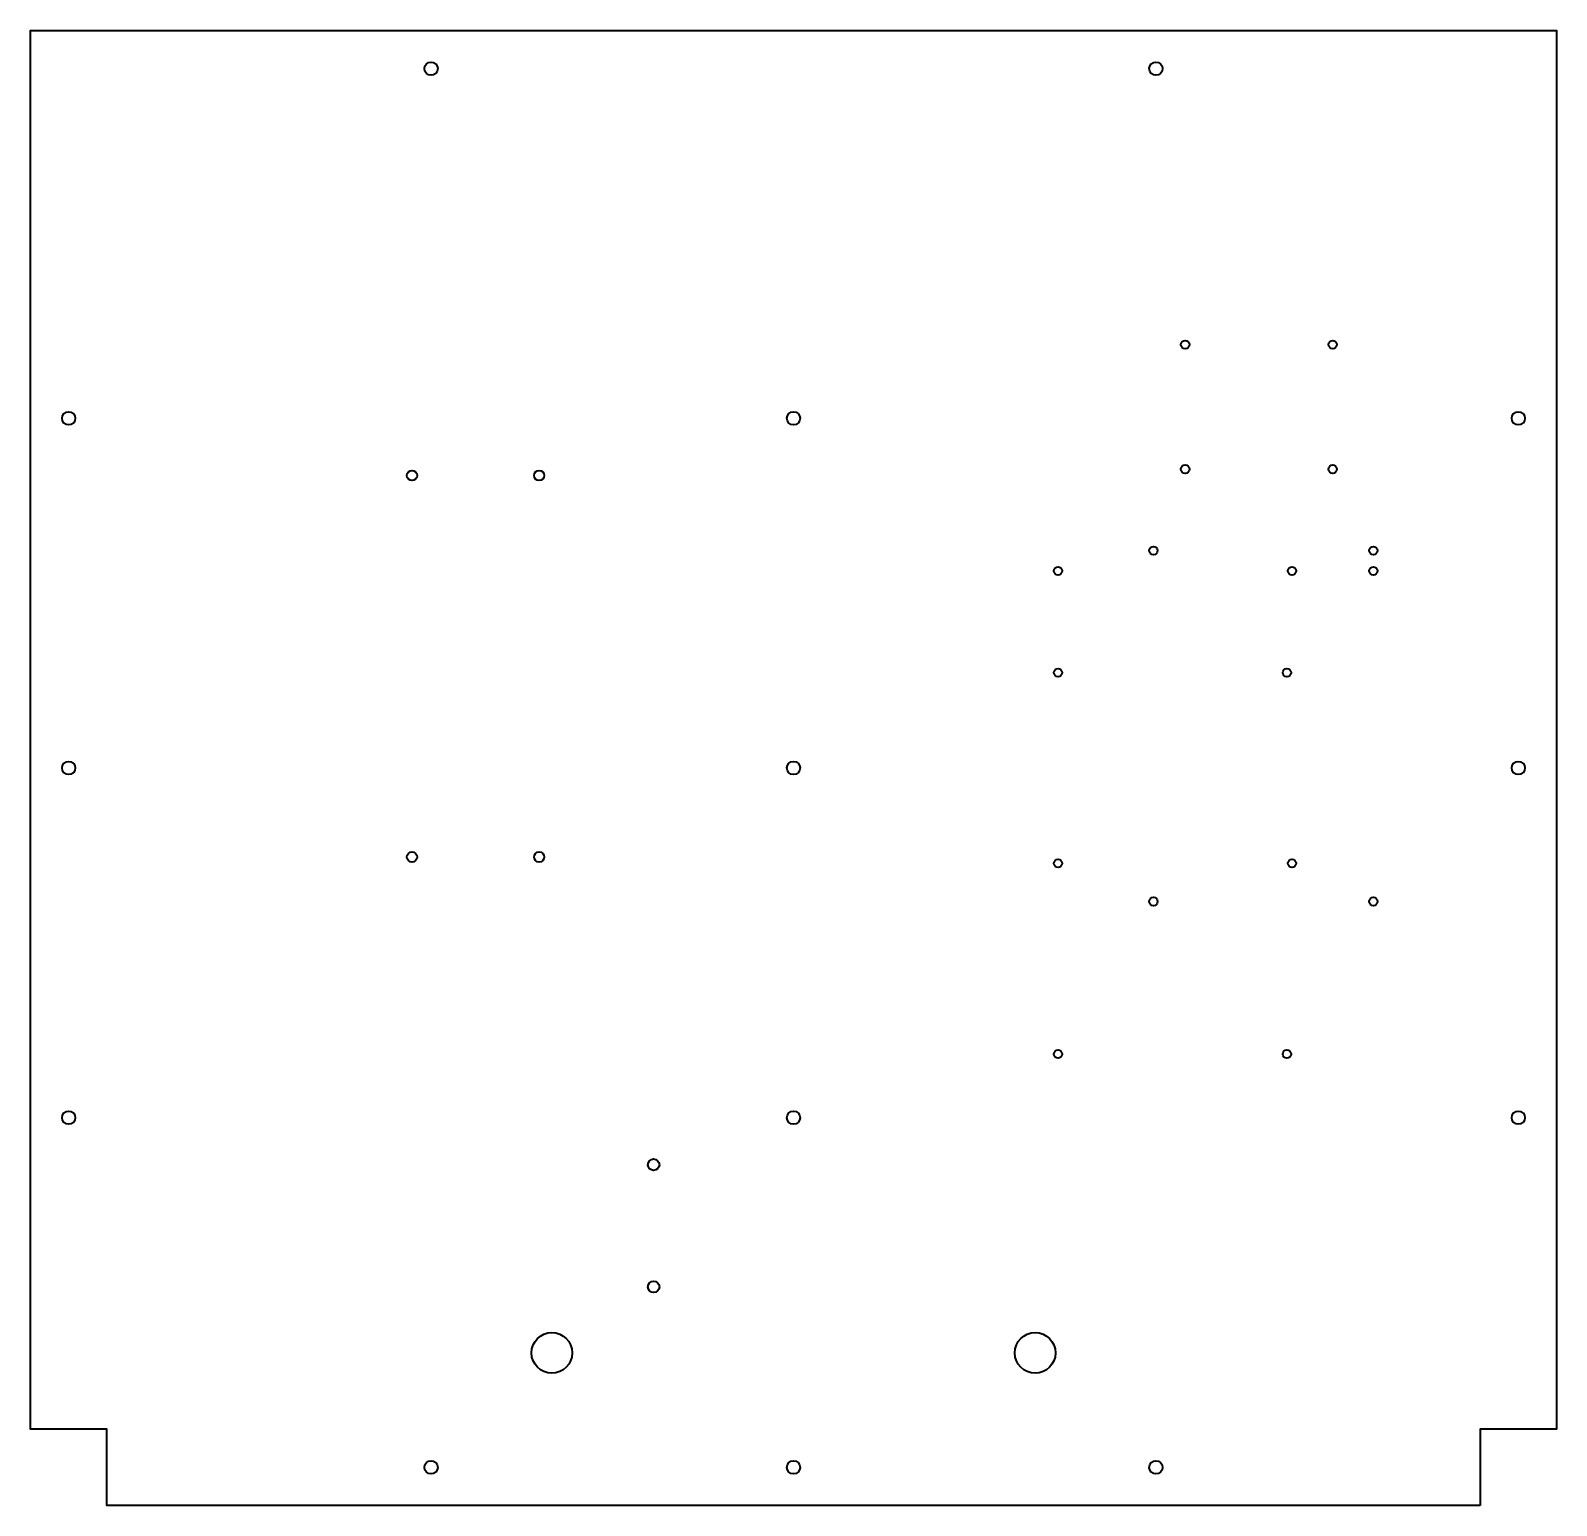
# Model space of a CAD drawing. Header units: millimetres. Extents: x -300 to 300, y -290 to 290.
import ezdxf

# ---------------------------------------------------------------- set-up
doc = ezdxf.new("R2010")
doc.units = ezdxf.units.MM
doc.header["$MEASUREMENT"] = 0
doc.layers.add('ModelSketch_Visible', color=7, linetype='Continuous', lineweight=40)

msp = doc.modelspace()

# ---------------------------------------------------------------- linework, layer by layer
at = {"layer": 'ModelSketch_Visible'}
msp.add_lwpolyline([(270, -290), (-270, -290), (-270, -260), (-300, -260), (-300, 290), (300, 290), (300, -260), (270, -260)], close=True, dxfattribs=at)
for centre, radius in [((-142.5, 275), 2.6), ((142.5, 275), 2.6), ((154, 166.5), 1.65), ((212, 166.5), 1.65), ((-285, 137.5), 2.6), ((0, 137.5), 2.6), ((285, 137.5), 2.6), ((-150, 115), 2), ((-100, 115), 2), ((154, 117.5), 1.65), ((212, 117.5), 1.65), ((141.5, 85.5), 1.65), ((228, 85.5), 1.65), ((104, 77.5), 1.65), ((196, 77.5), 1.65), ((228, 77.5), 1.65), ((104, 37.5), 1.65), ((194, 37.5), 1.65), ((-285, 0), 2.6), ((0, 0), 2.6), ((285, 0), 2.6), ((-150, -35), 2), ((-100, -35), 2), ((104, -37.5), 1.65), ((196, -37.5), 1.65), ((141.5, -52.5), 1.65), ((228, -52.5), 1.65), ((104, -112.5), 1.65), ((194, -112.5), 1.65), ((-285, -137.5), 2.6), ((0, -137.5), 2.6), ((285, -137.5), 2.6), ((-55, -156), 2.25), ((-55, -204), 2.25), ((-95, -230), 8), ((95, -230), 8), ((-142.5, -275), 2.6), ((0, -275), 2.6), ((142.5, -275), 2.6)]:
    msp.add_circle(centre, radius, dxfattribs=at)

doc.saveas('drawing.dxf')
